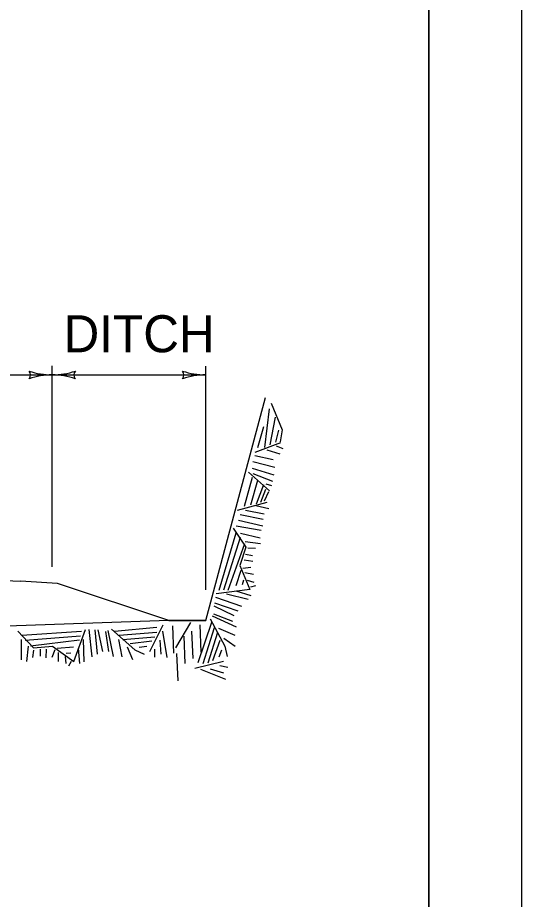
# Model space of a CAD drawing. Extents: x 997.6 to 1036.6, y 998.9 to 1022.5.
# Drawn here: x 1033.279 to 1036, y 1011.276 to 1016.041 of the extents above; entities that cross this region are included whole.
import ezdxf

# ---------------------------------------------------------------- set-up
doc = ezdxf.new("R2010")
doc.units = 0
for name, color, linetype in [('1', 7, 'Continuous'), ('10', 7, 'Continuous'), ('11', 7, 'Continuous'), ('14', 7, 'Continuous')]:
    doc.layers.add(name, color=color, linetype=linetype)

msp = doc.modelspace()

# ---------------------------------------------------------------- linework, layer by layer
at = {"layer": '1'}
for p, q in [((1033.4652, 1013.0726), (1033.4652, 1014.1594)), ((1034.2945, 1012.9488), (1034.2945, 1014.158)), ((1032.2652, 1014.1106), (1033.4652, 1014.1106)), ((1033.4652, 1014.1106), (1034.2945, 1014.1106)), ((1034.2945, 1012.7827), (1034.6173, 1013.9875)), ((1032.6945, 1013.0202), (1033.2945, 1012.9952)), ((1033.4945, 1012.9827), (1033.2945, 1012.9952)), ((1034.0945, 1012.7827), (1033.4945, 1012.9827)), ((1034.0945, 1012.7827), (1032.2987, 1012.7204)), ((1034.2945, 1012.7827), (1034.0945, 1012.7827)), ((1034.0945, 1012.7827), (1034.2945, 1012.7827))]:
    msp.add_line(p, q, dxfattribs=at)
for points in [[(1034.6478, 1013.9569), (1034.7081, 1013.8131)], [(1034.6368, 1013.9265), (1034.6124, 1013.7172)], [(1034.6705, 1013.8827), (1034.6418, 1013.7317)], [(1034.6069, 1013.8297), (1034.5746, 1013.7163)], [(1034.6887, 1013.8109), (1034.6715, 1013.7474)], [(1034.7081, 1013.8131), (1034.6968, 1013.7479)], [(1034.5614, 1013.6931), (1034.6999, 1013.7452)], [(1034.6758, 1013.7275), (1034.7109, 1013.7123)], [(1034.5599, 1013.6749), (1034.6593, 1013.6529)], [(1034.6253, 1013.7049), (1034.6959, 1013.6836)], [(1034.55, 1013.6427), (1034.6675, 1013.6109)], [(1034.5263, 1013.5852), (1034.6398, 1013.4842)], [(1034.5453, 1013.6066), (1034.6618, 1013.5712)], [(1034.5492, 1013.5782), (1034.6553, 1013.5357)], [(1034.5448, 1013.5567), (1034.503, 1013.3986)], [(1034.5748, 1013.5392), (1034.5368, 1013.4071)], [(1034.6077, 1013.5167), (1034.5673, 1013.4121)], [(1034.6194, 1013.5216), (1034.65, 1013.5122)], [(1034.6185, 1013.4906), (1034.5913, 1013.4217)], [(1034.6333, 1013.4777), (1034.6098, 1013.4285)], [(1034.4663, 1013.3802), (1034.6273, 1013.4232)], [(1034.5096, 1013.3797), (1034.61, 1013.3598)], [(1034.5651, 1013.4047), (1034.6358, 1013.3893)], [(1034.4725, 1013.3262), (1034.6028, 1013.2952)], [(1034.4814, 1013.3552), (1034.6053, 1013.33)], [(1034.4424, 1013.2815), (1034.5113, 1013.1792), (1034.479, 1013.0805), (1034.5339, 1012.9513), (1034.3513, 1012.9275)], [(1034.459, 1013.2951), (1034.5935, 1013.2707)], [(1034.4574, 1013.2559), (1034.3653, 1012.9462)], [(1034.4814, 1013.2321), (1034.3905, 1012.9467)], [(1034.482, 1013.2547), (1034.5892, 1013.2305)], [(1034.5045, 1013.1978), (1034.4133, 1012.9462)], [(1034.508, 1013.2094), (1034.5903, 1013.1989)], [(1034.5103, 1013.1421), (1034.5477, 1013.1347)], [(1034.5228, 1013.1758), (1034.5638, 1013.1735)], [(1034.5029, 1013.1108), (1034.5488, 1013.1031)], [(1034.4835, 1013.0542), (1034.4579, 1012.97)], [(1034.4953, 1013.0653), (1034.539, 1013.0708)], [(1034.5055, 1013.0431), (1034.5524, 1013.0332)], [(1034.4991, 1013.0013), (1034.4916, 1012.9767)], [(1034.5179, 1013.0019), (1034.5539, 1012.9908)], [(1034.5378, 1012.9645), (1034.5654, 1012.9731)], [(1034.3481, 1012.9097), (1034.4877, 1012.861)], [(1034.4074, 1012.927), (1034.5238, 1012.8979)], [(1034.4582, 1012.9431), (1034.5383, 1012.9187)], [(1034.338, 1012.8629), (1034.4474, 1012.8109)], [(1034.3425, 1012.8781), (1034.4675, 1012.8359)], [(1034.33, 1012.8091), (1034.4597, 1012.7487)], [(1034.3371, 1012.8193), (1034.4397, 1012.7797)], [(1034.0635, 1012.7579), (1033.9913, 1012.6147)], [(1034.1153, 1012.7549), (1034.1213, 1012.6072)], [(1034.2129, 1012.7729), (1034.131, 1012.6352)], [(1034.3253, 1012.773), (1034.2528, 1012.5551)], [(1034.2628, 1012.7606), (1034.2688, 1012.6129)], [(1034.3183, 1012.7917), (1034.3986, 1012.6442), (1034.4108, 1012.5885)], [(1033.28, 1012.7251), (1033.3642, 1012.635), (1033.4676, 1012.6445), (1033.5813, 1012.5622), (1033.6453, 1012.7347)], [(1033.3014, 1012.7047), (1033.624, 1012.7252)], [(1033.6634, 1012.7338), (1033.6797, 1012.5868)], [(1033.6955, 1012.7323), (1033.7086, 1012.6008)], [(1033.7113, 1012.7333), (1033.7375, 1012.615)], [(1033.7539, 1012.7243), (1033.7696, 1012.6155)], [(1033.7655, 1012.729), (1033.7953, 1012.5892)], [(1033.7852, 1012.7366), (1033.9109, 1012.6254), (1033.9624, 1012.6008)], [(1033.8017, 1012.7255), (1034.0303, 1012.7475)], [(1033.8273, 1012.7035), (1034.0303, 1012.7197)], [(1034.0618, 1012.7257), (1034.0838, 1012.5834)], [(1034.2182, 1012.7257), (1034.2242, 1012.5781)], [(1034.3411, 1012.7432), (1034.2798, 1012.5489)], [(1034.3589, 1012.719), (1034.3063, 1012.5535)], [(1034.3638, 1012.7426), (1034.4522, 1012.7032)], [(1033.2971, 1012.6804), (1033.2968, 1012.5707)], [(1033.3193, 1012.6761), (1033.6177, 1012.7007)], [(1033.3475, 1012.6459), (1033.6133, 1012.6786)], [(1033.6333, 1012.6799), (1033.6356, 1012.5599)], [(1033.8229, 1012.6811), (1033.8415, 1012.5863)], [(1033.8468, 1012.6807), (1034.0199, 1012.6951)], [(1033.8864, 1012.6595), (1034.0033, 1012.6737)], [(1034.0472, 1012.6768), (1034.0526, 1012.601)], [(1034.1767, 1012.6987), (1034.1827, 1012.5511)], [(1034.3706, 1012.6757), (1034.3308, 1012.5649)], [(1034.3932, 1012.6877), (1034.453, 1012.6446)], [(1033.3356, 1012.6451), (1033.3272, 1012.5622)], [(1033.365, 1012.6232), (1033.3581, 1012.5827)], [(1033.4007, 1012.6277), (1033.3994, 1012.5896)], [(1033.4327, 1012.6279), (1033.4301, 1012.5817)], [(1033.4788, 1012.6252), (1033.4637, 1012.5839)], [(1033.4923, 1012.6343), (1033.5799, 1012.6404)], [(1033.6063, 1012.6339), (1033.612, 1012.5505)], [(1033.8698, 1012.6404), (1033.8984, 1012.5724)], [(1033.9357, 1012.639), (1033.9757, 1012.6437)], [(1034.0185, 1012.6287), (1034.0173, 1012.585)], [(1034.3796, 1012.623), (1034.3663, 1012.5852)], [(1033.4982, 1012.6102), (1033.4973, 1012.5624)], [(1033.5357, 1012.5888), (1033.5383, 1012.5512)], [(1033.5403, 1012.6071), (1033.5658, 1012.6091)], [(1034.1372, 1012.6041), (1034.1432, 1012.4564)], [(1033.5676, 1012.5612), (1033.5529, 1012.5362)], [(1034.2352, 1012.5252), (1034.391, 1012.5635)], [(1034.267, 1012.5195), (1034.4007, 1012.4663)], [(1034.3178, 1012.5228), (1034.3906, 1012.5007)], [(1034.3713, 1012.54), (1034.4141, 1012.5314)]]:
    msp.add_lwpolyline(points, dxfattribs=at)
for centre, radius, start, end in [((1033.3165, 1014.1106), 0.0313, 318.7746, 40.8913), ((1033.4652, 1013.7196), 0.3909, 90, 108.6688), ((1033.4652, 1014.5015), 0.3909, 251.3472, 269.9939), ((1033.4652, 1014.5015), 0.3909, 269.9878, 270), ((1033.4652, 1014.5015), 0.3909, 270, 288.6688), ((1033.4652, 1013.7196), 0.3909, 89.9878, 90), ((1033.4652, 1013.7196), 0.3909, 71.3472, 89.9939), ((1033.6138, 1014.1105), 0.0313, 138.7746, 220.8913), ((1034.1458, 1014.1106), 0.0313, 318.7746, 40.8913), ((1034.2945, 1013.7196), 0.3909, 90, 108.6688), ((1034.2945, 1014.5015), 0.3909, 251.3472, 269.9939), ((1034.2945, 1013.7196), 0.3909, 89.9878, 90)]:
    msp.add_arc(centre, radius, start, end, dxfattribs=at)
at = {"layer": '10'}
msp.add_line((1035.5, 1021.5), (1035.5, 1000.5), dxfattribs=at)
at = {"layer": '11'}
msp.add_lwpolyline([(1007, 1000.5), (1035.5, 1000.5), (1035.5, 1021.5), (1007, 1021.5)], close=True, dxfattribs=at)
at = {"layer": '14'}
msp.add_line((1036, 1022), (1036, 1000), dxfattribs=at)

# ---------------------------------------------------------------- texts
at = {"layer": '1'}
msp.add_text('DITCH', height=0.2, dxfattribs=at).set_placement((1033.5263, 1014.2327))

doc.saveas('drawing.dxf')
